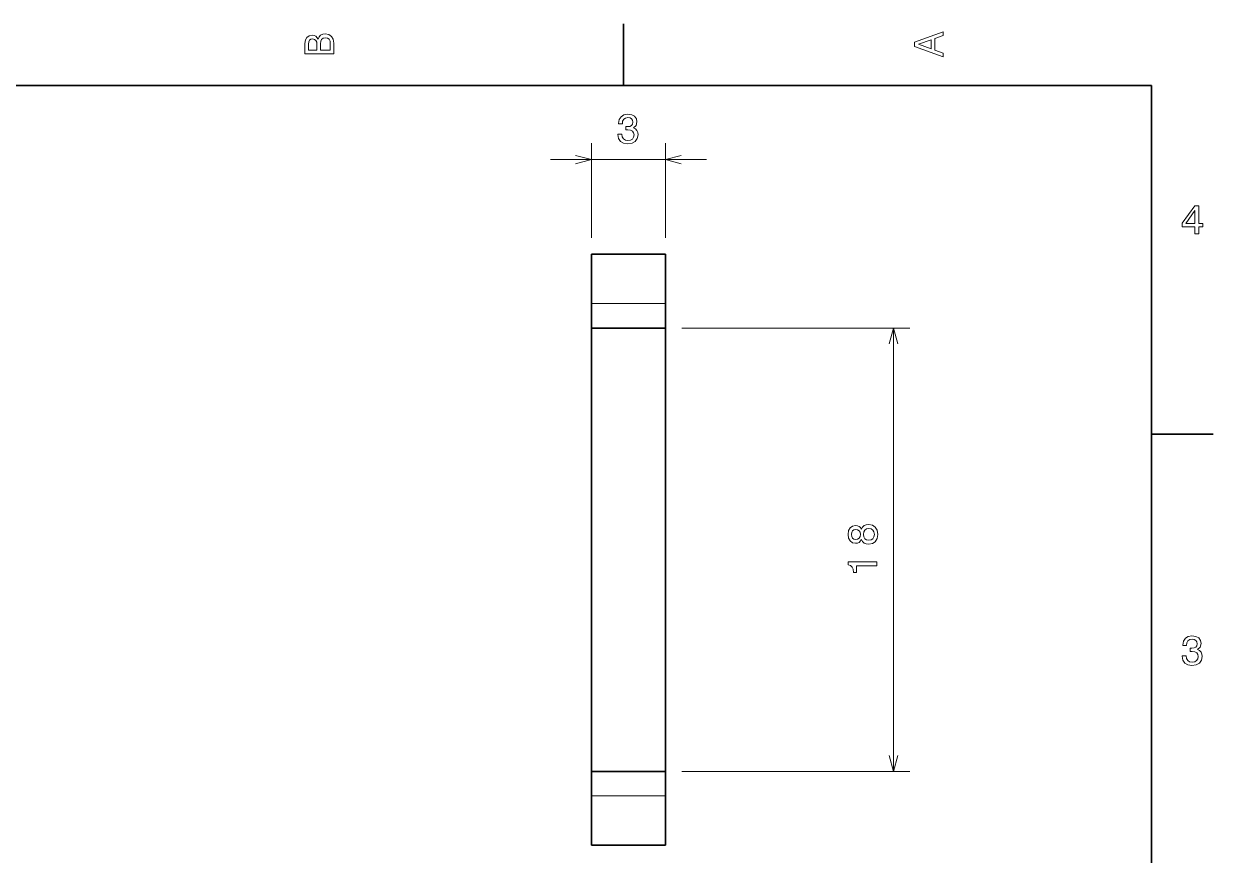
# Model space of a CAD drawing. Extents: x 0 to 297, y 0 to 210.
# Drawn here: x 149.7 to 294.5, y 106.2 to 207.5 of the extents above; entities that cross this region are included whole.
import ezdxf

# ---------------------------------------------------------------- set-up
doc = ezdxf.new("R2010")
doc.units = 0

msp = doc.modelspace()

# ---------------------------------------------------------------- linework, layer by layer
at = {"color": 7, "lineweight": 35, "ltscale": 0.1875}
for p, q in [((222.699997, 200), (222.699997, 207.5)), ((287, 157.5), (294.5, 157.5))]:
    msp.add_line(p, q, dxfattribs=at)
at = {"color": 7, "lineweight": 35}
for p, q in [((287, 200), (10, 200)), ((287, 10), (287, 200)), ((218.807831, 170.43808), (218.807831, 116.438087)), ((227.807831, 170.43808), (227.807831, 116.438087))]:
    msp.add_line(p, q, dxfattribs=at)
at = {"color": 7, "lineweight": 13, "ltscale": 0.287968}
for p, q in [((218.807831, 181.43808), (218.807831, 192.956787)), ((227.807831, 181.43808), (227.807831, 192.956787))]:
    msp.add_line(p, q, dxfattribs=at)
at = {"color": 7, "lineweight": 13, "ltscale": 0.475}
msp.add_line((213.807831, 190.956787), (232.807831, 190.956787), dxfattribs=at)
at = {"color": 7, "lineweight": 35, "ltscale": 0.225}
for p, q in [((218.807831, 179.43808), (227.807831, 179.43808)), ((218.807831, 170.43808), (227.807831, 170.43808)), ((218.807831, 116.438087), (227.807831, 116.438087)), ((218.807831, 107.438087), (227.807831, 107.438087))]:
    msp.add_line(p, q, dxfattribs=at)
at = {"color": 7, "lineweight": 35, "ltscale": 0.15}
for p, q in [((218.807831, 173.43808), (218.807831, 179.43808)), ((227.807831, 173.43808), (227.807831, 179.43808)), ((218.807831, 107.438087), (218.807831, 113.438087)), ((227.807831, 107.438087), (227.807831, 113.438087))]:
    msp.add_line(p, q, dxfattribs=at)
at = {"color": 7, "lineweight": 13, "ltscale": 0.225}
for p, q in [((218.807831, 173.43808), (227.807831, 173.43808)), ((218.807831, 113.438087), (227.807831, 113.438087))]:
    msp.add_line(p, q, dxfattribs=at)
at = {"color": 7, "lineweight": 35, "ltscale": 0.075}
for p, q in [((218.807831, 170.43808), (218.807831, 173.43808)), ((227.807831, 170.43808), (227.807831, 173.43808)), ((218.807831, 116.438087), (218.807831, 113.438087)), ((227.807831, 116.438087), (227.807831, 113.438087))]:
    msp.add_line(p, q, dxfattribs=at)
at = {"color": 7, "lineweight": 13}
for p, q in [((229.807831, 170.43808), (257.568695, 170.43808)), ((255.568695, 116.438087), (255.568695, 170.43808)), ((229.807831, 116.438087), (257.568695, 116.438087))]:
    msp.add_line(p, q, dxfattribs=at)
for points in [[(185.542007, 205.630417), (185.249496, 205.983429), (185.052811, 206.074219), (184.81073, 206.104477), (184.432495, 206.03891), (184.160156, 205.842224), (183.993729, 205.524506), (183.933212, 205.080704), (183.933212, 203.835022), (187.433212, 203.835022), (187.433212, 205.151306), (187.36261, 205.620331), (187.155838, 205.968307), (186.828018, 206.185165), (186.384216, 206.260818), (186.08667, 206.215424), (185.839554, 206.094391), (185.65799, 205.897705)], [(185.385666, 204.984879), (185.385666, 204.298996), (184.351807, 204.298996), (184.351807, 205.025223), (184.382065, 205.297562), (184.472839, 205.489197), (184.629181, 205.605194), (184.86116, 205.645538), (185.093155, 205.600143), (185.254532, 205.479111), (185.355408, 205.272339)], [(187.014618, 205.095825), (187.014618, 204.298996), (185.809296, 204.298996), (185.809296, 205.050446), (185.844589, 205.368164), (185.9505, 205.595108), (186.132065, 205.731277), (186.394302, 205.776657), (186.671692, 205.731277), (186.863327, 205.605194), (186.979324, 205.393372)], [(261.633209, 203.466858), (261.633209, 203.930847), (260.604401, 204.298996), (260.604401, 205.695969), (261.633209, 206.064133), (261.633209, 206.538193), (258.128174, 205.257217), (258.128174, 204.742798)], [(260.17572, 204.460388), (258.632477, 205), (260.17572, 205.539627)], [(222.036942, 194.056213), (222.036942, 194.02092), (222.11763, 193.536758), (222.35466, 193.173645), (222.727859, 192.941666), (223.222092, 192.855927), (223.746597, 192.941666), (224.139969, 193.163559), (224.39212, 193.516586), (224.48291, 193.970474), (224.442551, 194.268036), (224.331604, 194.510101), (224.150055, 194.696701), (223.907974, 194.83287), (224.235779, 195.105209), (224.351776, 195.538925), (224.276123, 195.932297), (224.059265, 196.229843), (223.706238, 196.416443), (223.222092, 196.48201), (222.768204, 196.401321), (222.420227, 196.179413), (222.193283, 195.826385), (222.11763, 195.357376), (222.11763, 195.322067), (222.566483, 195.322067), (222.606827, 195.644836), (222.737946, 195.876816), (222.949768, 196.018036), (223.247314, 196.068466), (223.509567, 196.028122), (223.701202, 195.922211), (223.8172, 195.750748), (223.862579, 195.518753), (223.8172, 195.271637), (223.696152, 195.105209), (223.484344, 195.004349), (223.196884, 194.974091), (223.000198, 194.979126), (223.000198, 194.580719), (223.247314, 194.590805), (223.565033, 194.54541), (223.802063, 194.424377), (223.943283, 194.227692), (223.993713, 193.970474), (223.938232, 193.677979), (223.791977, 193.461121), (223.559998, 193.324951), (223.25235, 193.279556), (222.934631, 193.329987), (222.702637, 193.481293), (222.556396, 193.723358), (222.500916, 194.056213)], [(292.277374, 181.916794), (292.731262, 181.916794), (292.731262, 182.784225), (293.23056, 182.784225), (293.23056, 183.187683), (292.731262, 183.187683), (292.731262, 185.341141), (292.272339, 185.341141), (290.739197, 183.228027), (290.739197, 182.784225), (292.277374, 182.784225)], [(291.162842, 183.187683), (292.277374, 184.756134), (292.277374, 183.187683)], [(251.682541, 144.68074), (251.823746, 144.423523), (252.020432, 144.247009), (252.267548, 144.136063), (252.565094, 144.100769), (253.013947, 144.181458), (253.361923, 144.413437), (253.583832, 144.791687), (253.669571, 145.306091), (253.583832, 145.81546), (253.361923, 146.193695), (253.013947, 146.42569), (252.565094, 146.511429), (252.267548, 146.471085), (252.020432, 146.365173), (251.823746, 146.183624), (251.682541, 145.931458), (251.561493, 146.133179), (251.395065, 146.274399), (251.193344, 146.360123), (250.946228, 146.390396), (250.58815, 146.309692), (250.30069, 146.097885), (250.11409, 145.754944), (250.043488, 145.306091), (250.11409, 144.852203), (250.30069, 144.509262), (250.58815, 144.292404), (250.946228, 144.216751), (251.193344, 144.241974), (251.395065, 144.327713)], [(250.986572, 144.695862), (250.764664, 144.736206), (250.593201, 144.857254), (250.487289, 145.048889), (250.446945, 145.306091), (250.487289, 145.558258), (250.593201, 145.749893), (250.764664, 145.870941), (250.986572, 145.916321), (251.213516, 145.870941), (251.39003, 145.749893), (251.506027, 145.558258), (251.541321, 145.306091), (251.500977, 145.048889), (251.39003, 144.857254), (251.213516, 144.736206)], [(252.555008, 144.584915), (252.28772, 144.630295), (252.085999, 144.77655), (251.954865, 145.003494), (251.909485, 145.306091), (251.954865, 145.603638), (252.085999, 145.830597), (252.28772, 145.976837), (252.555008, 146.027283), (252.842484, 145.976837), (253.059341, 145.830597), (253.200546, 145.603638), (253.245941, 145.306091), (253.200546, 145.003494), (253.059341, 144.77655), (252.842484, 144.630295)], [(253.568695, 141.479294), (253.568695, 141.938232), (250.043488, 141.938232), (250.043488, 141.595291), (250.35112, 141.504517), (250.557892, 141.322952), (250.678925, 141.045578), (250.719284, 140.662292), (251.077347, 140.662292), (251.077347, 141.479294)], [(290.729126, 130.51622), (290.729126, 130.480911), (290.809814, 129.996765), (291.046844, 129.633652), (291.420044, 129.401657), (291.914276, 129.315933), (292.438782, 129.401657), (292.832153, 129.623566), (293.08429, 129.976593), (293.175079, 130.430481), (293.134735, 130.728027), (293.023773, 130.970108), (292.842224, 131.156708), (292.600159, 131.292877), (292.927948, 131.565216), (293.043945, 131.998932), (292.968292, 132.392303), (292.751434, 132.68985), (292.398407, 132.87645), (291.914276, 132.942017), (291.460388, 132.861313), (291.112396, 132.63942), (290.885468, 132.286392), (290.809814, 131.817368), (290.809814, 131.782074), (291.258636, 131.782074), (291.299011, 132.104828), (291.430115, 132.336823), (291.641937, 132.478027), (291.939484, 132.528473), (292.201721, 132.488113), (292.393372, 132.382217), (292.509369, 132.210739), (292.554749, 131.97876), (292.509369, 131.731628), (292.388336, 131.565216), (292.176514, 131.46434), (291.889069, 131.434082), (291.692383, 131.439133), (291.692383, 131.04071), (291.939484, 131.050797), (292.257202, 131.005417), (292.494232, 130.884369), (292.635468, 130.687683), (292.685883, 130.430481), (292.630402, 130.13797), (292.484161, 129.921112), (292.252167, 129.784943), (291.944519, 129.739563), (291.626801, 129.789993), (291.394806, 129.941284), (291.248566, 130.183365), (291.193085, 130.51622)]]:
    msp.add_lwpolyline(points, close=True, dxfattribs=at)
for points in [[(216.875977, 190.439148), (218.807831, 190.956787), (216.875977, 191.474426)], [(229.739685, 191.474426), (227.807831, 190.956787), (229.739685, 190.439148)], [(256.086334, 168.506226), (255.568695, 170.43808), (255.051071, 168.506226)], [(255.051071, 118.369942), (255.568695, 116.438087), (256.086334, 118.369942)]]:
    msp.add_lwpolyline(points, dxfattribs=at)

doc.saveas('drawing.dxf')
